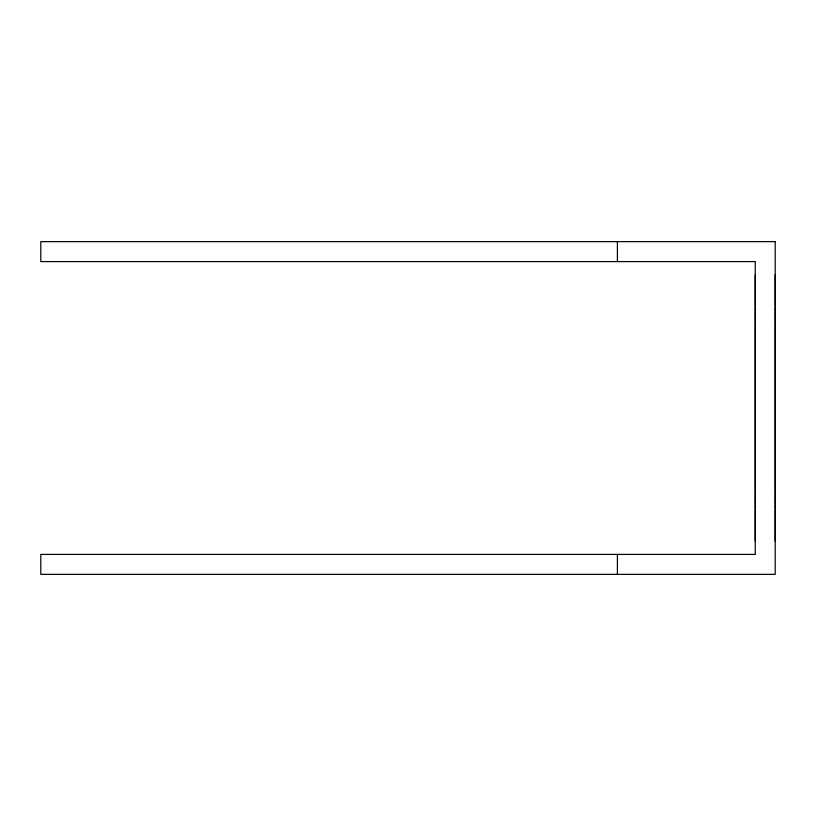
<?xml version="1.0" encoding="UTF-8"?>
<svg xmlns="http://www.w3.org/2000/svg" width="816" height="816" viewBox="0 0 816 816"><rect width="100%" height="100%" fill="white"/><g stroke="black" fill="none" stroke-linecap="round" stroke-linejoin="round"><path stroke-width="1.22" d="M755.239 541.141L755.239 510.112M755.239 508.929L755.239 493.945M755.239 492.864L755.239 408.459M755.239 407.541L755.239 323.136M755.239 322.055L755.239 307.071M755.239 305.888L755.239 274.859M775.2 541.141L775.2 510.112M775.2 508.929L775.2 493.945M775.2 492.864L775.2 408.459M775.2 407.541L775.2 323.136M775.2 322.055L775.2 307.071M775.2 305.857L775.2 274.829M617.406 241.628L617.406 261.589M617.406 554.411L617.406 574.372M775.2 241.628L40.8 241.628L40.8 261.589L755.239 261.589L755.239 554.411L40.8 554.411L40.8 574.372L775.2 574.372L775.2 241.628"/></g></svg>
